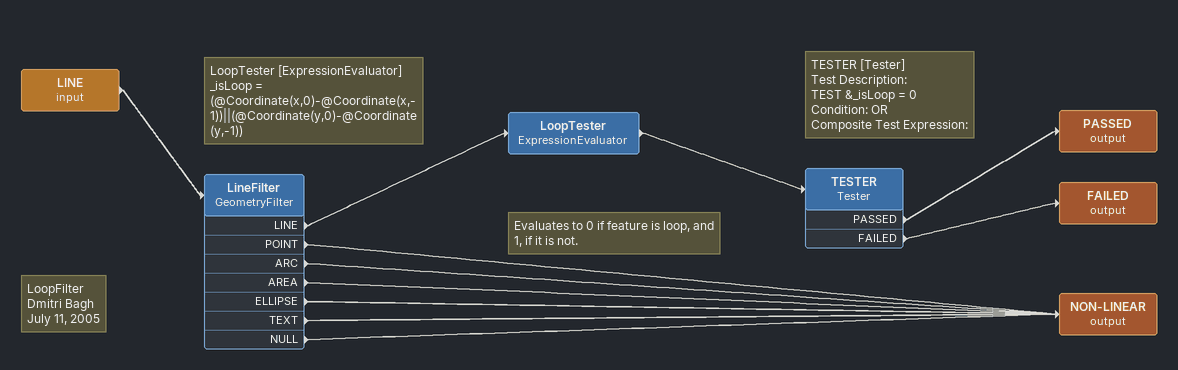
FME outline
LINE (input)
    -> LineFilter
Note: LoopFilter / Dmitri Bagh / July 11, 2005
LineFilter: GeometryFilter
    LINE -> LoopTester
    POINT -> NON-LINEAR (output)
    ARC -> NON-LINEAR (output)
    AREA -> NON-LINEAR (output)
    ELLIPSE -> NON-LINEAR (output)
    TEXT -> NON-LINEAR (output)
    NULL -> NON-LINEAR (output)
Note: LoopTester [ExpressionEvaluator] / _isLoop = (@Coordinate(x,0)-@Coordinate(x,-1))||(@Coordinate(y,0)-@Coordinate(y,-1))
Note: Evaluates to 0 if feature is loop, and 1, if it is not.
LoopTester: ExpressionEvaluator
    -> TESTER
Note: TESTER [Tester] / Test Description: / TEST &_isLoop = 0 / Condition: OR / Composite Test Expression:
TESTER: Tester
    PASSED -> PASSED (output)
    FAILED -> FAILED (output)
PASSED (output)
FAILED (output)
NON-LINEAR (output)
